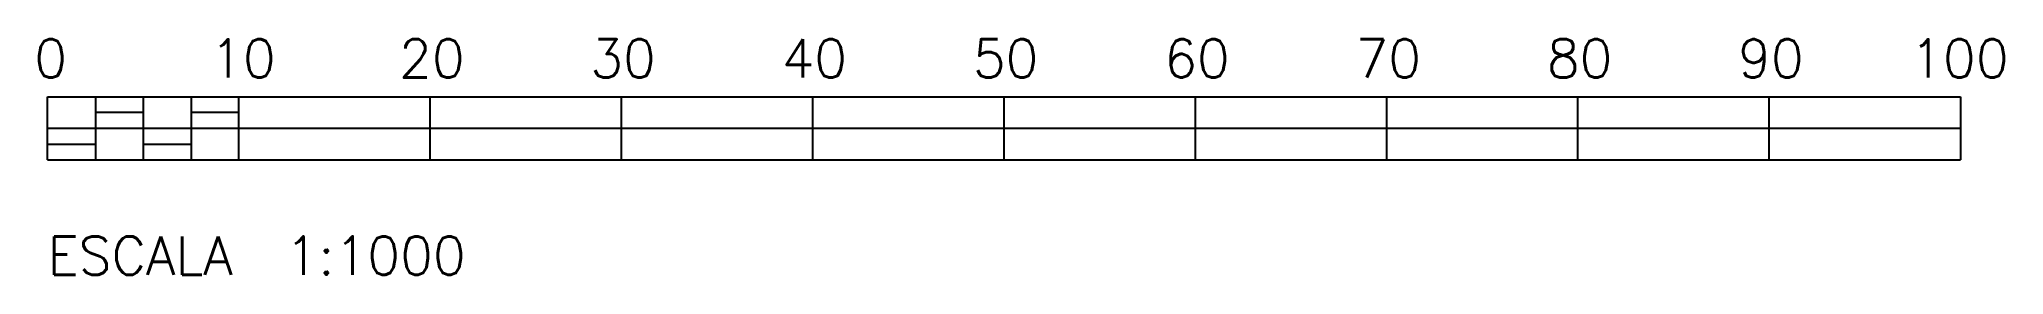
# Model space of a CAD drawing. Extents: x 0 to 102, y -6 to 6.
import ezdxf

# ---------------------------------------------------------------- set-up
doc = ezdxf.new("R2010")
doc.units = 0
doc.header["$LTSCALE"] = 15
doc.layers.get('0').update_dxf_attribs({"linetype": 'CONTINUOUS'})
doc.styles.get("Standard").update_dxf_attribs({"font": 'simplex', "height": 4})

msp = doc.modelspace()

# ---------------------------------------------------------------- linework, layer by layer
at = {"color": 0, "linetype": 'CONTINUOUS'}
for p, q in [((0, 3.3), (100, 3.3)), ((2.5, 3.3), (2.5, 0)), ((5, 3.3), (5, 0)), ((7.5, 3.3), (7.5, 0)), ((100, 3.3), (100, 0)), ((5, 2.47), (2.5, 2.47)), ((10, 2.47), (7.5, 2.47)), ((2.5, 0.8), (0, 0.8)), ((0, 0), (100, 0)), ((7.5, 0.8), (5, 0.8))]:
    msp.add_line(p, q, dxfattribs=at)
for points in [[(0, 0), (0, 3.3)], [(10, 0), (10, 3.3)], [(20, 0), (20, 3.3)], [(30, 0), (30, 3.3)], [(40, 0), (40, 3.3)], [(50, 0), (50, 3.3)], [(60, 0), (60, 3.3)], [(70, 0), (70, 3.3)], [(80, 0), (80, 3.3)], [(90, 0), (90, 3.3)], [(0, 1.65), (100, 1.65)]]:
    msp.add_lwpolyline(points, dxfattribs=at)

# ---------------------------------------------------------------- texts
for s, p in [('0', (-0.69, 4.3)), ('10', (8.5, 4.3)), ('20', (18.37, 4.3)), ('30', (28.37, 4.3)), ('40', (38.37, 4.3)), ('50', (48.37, 4.3)), ('60', (58.37, 4.3)), ('70', (68.37, 4.3)), ('80', (78.37, 4.3)), ('90', (88.37, 4.3)), ('100', (97.37, 4.3)), ('ESCALA  1:1000', (0, -6))]:
    msp.add_text(s, height=2, rotation=0, dxfattribs=at).set_placement(p)

doc.saveas('drawing.dxf')
